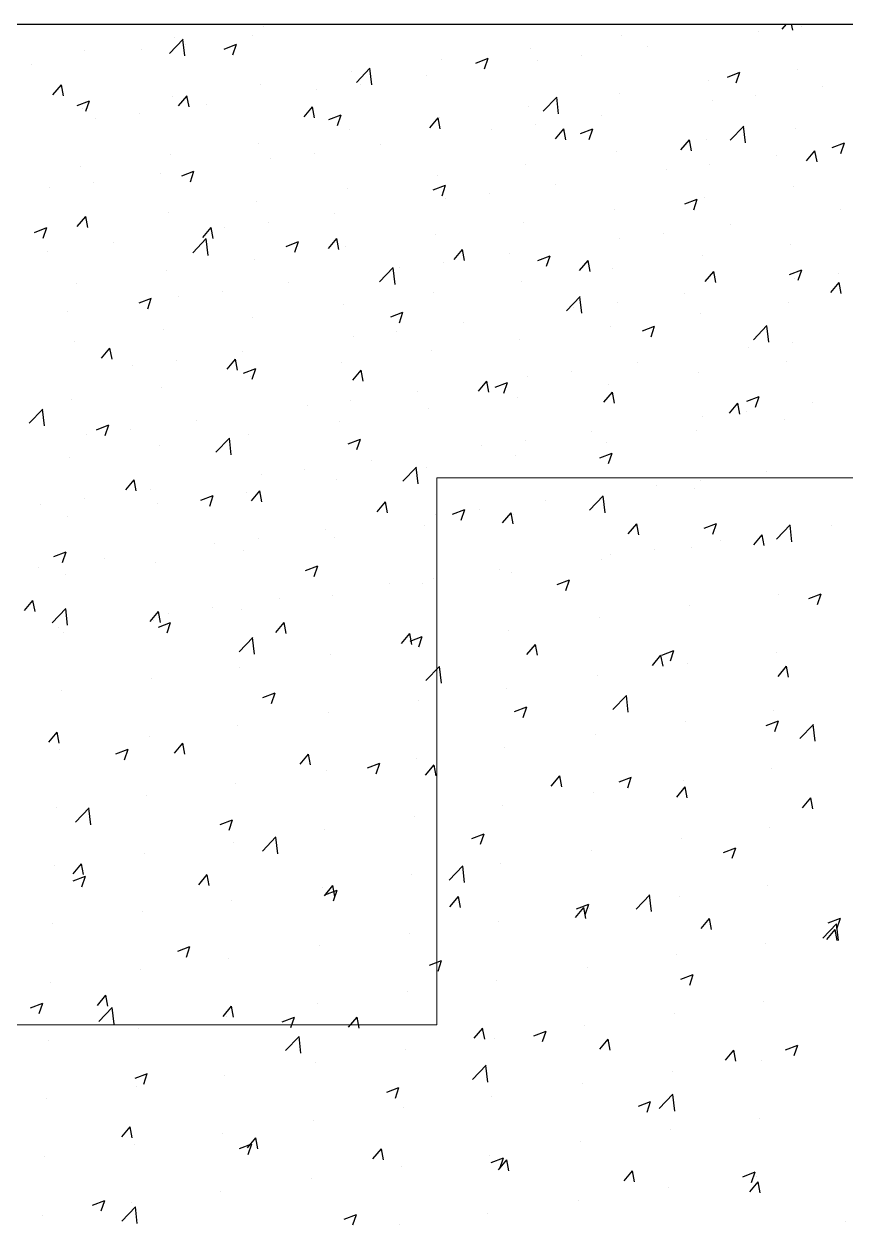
# Model space of a CAD drawing. Header units: millimetres. Extents: x 331487 to 517269, y 198509 to 399936.
# Drawn here: x 416838 to 417307, y 397363 to 398049 of the extents above; entities that cross this region are included whole.
import ezdxf

# ---------------------------------------------------------------- set-up
doc = ezdxf.new("R2010")
doc.units = ezdxf.units.MM
doc.header["$MEASUREMENT"] = 0
doc.layers.add('9th_Column', color=2, linetype='Continuous', lineweight=25)
doc.layers.add('9th_Hatch-4', color=252, linetype='Continuous', lineweight=5)
doc.layers.add('COLUMN', color=6, linetype='Continuous')

msp = doc.modelspace()

# ---------------------------------------------------------------- linework, layer by layer
at = {"layer": '9th_Column'}
msp.add_line((415150.13, 398049.03), (419720.13, 398049.03), dxfattribs=at)
at = {"layer": '9th_Hatch-4', "linetype": 'Continuous'}
for p, q in [((417073.66, 397789.61), (417386.16, 397789.61)), ((417073.66, 397477.11), (417073.66, 397789.61)), ((416761.16, 397477.11), (417073.66, 397477.11))]:
    msp.add_line(p, q, dxfattribs=at)
at = {"layer": 'COLUMN', "color": 2, "linetype": 'Continuous'}
for p, q in [((416974.48, 398047.58), (416974.48, 398047.58)), ((417271, 398046.07), (417273.48, 398049.03)), ((417276.97, 398045.54), (417276.33, 398049.03)), ((417282.27, 398047.87), (417282.27, 398047.87)), ((416921.06, 398032.24), (416928.84, 398040.36)), ((416923.97, 398041.17), (416923.97, 398041.17)), ((416929.86, 398030.77), (416928.76, 398040.27)), ((416968.27, 398042.51), (416968.27, 398042.51)), ((417179, 398042.72), (417179, 398042.72)), ((417257.24, 398044.58), (417257.24, 398044.58)), ((416872.63, 398034.13), (416872.63, 398034.13)), ((416905.36, 398034.23), (416905.36, 398034.23)), ((416930.39, 398037.52), (416930.39, 398037.52)), ((416952.36, 398034.75), (416959.36, 398037.44)), ((416957.33, 398031.39), (416959.35, 398037.44)), ((417127.06, 398035.23), (417127.06, 398035.23)), ((417194.08, 398036.26), (417194.08, 398036.26)), ((417076.55, 398028.82), (417076.55, 398028.82)), ((417096.07, 398026.74), (417103.07, 398029.43)), ((417101.04, 398023.38), (417103.07, 398029.43)), ((417131.18, 398027.98), (417131.18, 398027.98)), ((417156.21, 398031.27), (417156.21, 398031.27)), ((416842.2, 398025.91), (416842.2, 398025.91)), ((417025.21, 398021.78), (417025.21, 398021.78)), ((417027.78, 398015.69), (417035.57, 398023.81)), ((417036.59, 398014.22), (417035.48, 398023.72)), ((417068.02, 398019.66), (417068.02, 398019.66)), ((417239.78, 398018.73), (417246.78, 398021.42)), ((417244.75, 398015.38), (417246.78, 398021.42)), ((417279.64, 398022.88), (417279.64, 398022.88)), ((416854.52, 398008.5), (416859.34, 398014.25)), ((416860.49, 398007.97), (416859.34, 398014.24)), ((416973.27, 398014.29), (416973.27, 398014.29)), ((417030.15, 398014.68), (417030.15, 398014.68)), ((417229.13, 398016.48), (417229.13, 398016.48)), ((417293.84, 398013.42), (417293.84, 398013.42)), ((416922.76, 398007.88), (416922.76, 398007.88)), ((416926.24, 398002.22), (416931.07, 398007.97)), ((416932.22, 398001.69), (416931.06, 398007.96)), ((417005.11, 398011.38), (417005.11, 398011.38)), ((417134.5, 397999.14), (417142.29, 398007.25)), ((417143.31, 397997.67), (417142.21, 398007.17)), ((417177.78, 398009.43), (417177.78, 398009.43)), ((417255.96, 398008.43), (417255.96, 398008.43)), ((416868.33, 398002.5), (416875.34, 398005.18)), ((416871.41, 398000.84), (416871.41, 398000.84)), ((416873.3, 397999.14), (416875.33, 398005.18)), ((416941.96, 398003.07), (416941.96, 398003.07)), ((416997.97, 397995.95), (417002.79, 398001.69)), ((417003.94, 397995.42), (417002.79, 398001.69)), ((417125.85, 398001.94), (417125.85, 398001.94)), ((417230.93, 398005.13), (417230.93, 398005.13)), ((416879.05, 397994.79), (416879.05, 397994.79)), ((416904.08, 397998.08), (416904.08, 397998.08)), ((417012.05, 397994.49), (417019.05, 397997.18)), ((417017.02, 397991.13), (417019.04, 397997.17)), ((417069.7, 397989.67), (417074.52, 397995.42)), ((417075.67, 397989.14), (417074.51, 397995.41)), ((417075.34, 397995.54), (417075.34, 397995.54)), ((417167.78, 397996.82), (417167.78, 397996.82)), ((417023.99, 397988.49), (417023.99, 397988.49)), ((417104.87, 397988.54), (417104.87, 397988.54)), ((417129.9, 397991.83), (417129.9, 397991.83)), ((417141.42, 397983.4), (417146.24, 397989.14)), ((417147.4, 397982.87), (417146.24, 397989.14)), ((417155.76, 397986.48), (417162.76, 397989.17)), ((417160.73, 397983.12), (417162.76, 397989.17)), ((417241.23, 397982.58), (417249.02, 397990.7)), ((417250.04, 397981.12), (417248.93, 397990.61)), ((417278.42, 397989.59), (417278.42, 397989.59)), ((416972.05, 397981), (416972.05, 397981)), ((417041.71, 397980.22), (417041.71, 397980.22)), ((417213.15, 397977.12), (417217.97, 397982.87)), ((417219.12, 397976.59), (417217.97, 397982.86)), ((417227.91, 397983.19), (417227.91, 397983.19)), ((417299.47, 397978.47), (417306.47, 397981.16)), ((417304.44, 397975.11), (417306.47, 397981.16)), ((416921.54, 397974.59), (416921.54, 397974.59)), ((416978.81, 397971.94), (416978.81, 397971.94)), ((417003.84, 397975.24), (417003.84, 397975.24)), ((417176.57, 397976.15), (417176.57, 397976.15)), ((417267.53, 397973.97), (417267.53, 397973.97)), ((417284.87, 397970.85), (417289.7, 397976.59)), ((417290.85, 397970.32), (417289.69, 397976.59)), ((416870.2, 397967.55), (416870.2, 397967.55)), ((416928.02, 397962.23), (416935.03, 397964.92)), ((416932.99, 397958.88), (416935.02, 397964.92)), ((417124.63, 397968.65), (417124.63, 397968.65)), ((417204.62, 397965.69), (417204.62, 397965.69)), ((417229.66, 397968.99), (417229.66, 397968.99)), ((416877.78, 397958.64), (416877.78, 397958.64)), ((416915.65, 397963.63), (416915.65, 397963.63)), ((417074.12, 397962.25), (417074.12, 397962.25)), ((416852.74, 397955.34), (416852.74, 397955.34)), ((417022.78, 397955.2), (417022.78, 397955.2)), ((417071.74, 397954.23), (417078.74, 397956.91)), ((417076.71, 397950.87), (417078.73, 397956.91)), ((417103.6, 397952.39), (417103.6, 397952.39)), ((417141.47, 397957.38), (417141.47, 397957.38)), ((417277.21, 397956.3), (417277.21, 397956.3)), ((416970.84, 397947.71), (416970.84, 397947.71)), ((417078.56, 397949.1), (417078.56, 397949.1)), ((417215.45, 397946.22), (417222.45, 397948.9)), ((417220.42, 397942.86), (417222.45, 397948.9)), ((417226.7, 397949.9), (417226.7, 397949.9)), ((416868.39, 397933.28), (416873.21, 397939.03)), ((416874.37, 397932.75), (416873.21, 397939.02)), ((416920.33, 397941.31), (416920.33, 397941.31)), ((417015.41, 397940.78), (417015.41, 397940.78)), ((417175.35, 397942.86), (417175.35, 397942.86)), ((417304.38, 397942.85), (417304.38, 397942.85)), ((416844, 397929.98), (416851, 397932.67)), ((416848.97, 397926.62), (416851, 397932.67)), ((416868.98, 397934.26), (416868.98, 397934.26)), ((416940.12, 397927.01), (416944.94, 397932.75)), ((416946.09, 397926.48), (416944.94, 397932.74)), ((416952.5, 397932.5), (416952.5, 397932.5)), ((416977.53, 397935.8), (416977.53, 397935.8)), ((417123.41, 397935.36), (417123.41, 397935.36)), ((417241.22, 397934.53), (417241.22, 397934.53)), ((416889.34, 397924.19), (416889.34, 397924.19)), ((416934.31, 397918.28), (416942.1, 397926.39)), ((416943.12, 397916.81), (416942.02, 397926.31)), ((416987.72, 397921.97), (416994.72, 397924.66)), ((416992.68, 397918.62), (416994.71, 397924.66)), ((417011.85, 397920.73), (417016.67, 397926.48)), ((417017.82, 397920.2), (417016.66, 397926.47)), ((417072.9, 397928.96), (417072.9, 397928.96)), ((417178.32, 397926.25), (417178.32, 397926.25)), ((417203.35, 397929.55), (417203.35, 397929.55)), ((416851.47, 397919.2), (416851.47, 397919.2)), ((417021.56, 397921.92), (417021.56, 397921.92)), ((417083.57, 397914.46), (417088.39, 397920.2)), ((417089.55, 397913.92), (417088.39, 397920.19)), ((417115.16, 397917.94), (417115.16, 397917.94)), ((417131.43, 397913.96), (417138.43, 397916.65)), ((417136.4, 397910.61), (417138.43, 397916.65)), ((417225.48, 397916.61), (417225.48, 397916.61)), ((417275.99, 397923.01), (417275.99, 397923.01)), ((416969.62, 397914.42), (416969.62, 397914.42)), ((417041.04, 397901.72), (417048.83, 397909.84)), ((417049.85, 397900.26), (417048.74, 397909.75)), ((417052.25, 397909.66), (417052.25, 397909.66)), ((417077.29, 397912.95), (417077.29, 397912.95)), ((417155.3, 397908.18), (417160.12, 397913.93)), ((417161.27, 397907.65), (417160.12, 397913.92)), ((416919.11, 397908.02), (416919.11, 397908.02)), ((417174.14, 397909.57), (417174.14, 397909.57)), ((417227.02, 397901.9), (417231.84, 397907.65)), ((417233, 397901.37), (417231.84, 397907.64)), ((417275.14, 397905.96), (417282.14, 397908.64)), ((417278.07, 397903.41), (417278.07, 397903.41)), ((417280.11, 397902.6), (417282.14, 397908.64)), ((417303.11, 397906.7), (417303.11, 397906.7)), ((416867.77, 397900.97), (416867.77, 397900.97)), ((416951.23, 397896.35), (416951.23, 397896.35)), ((416989.1, 397901.34), (416989.1, 397901.34)), ((417122.2, 397902.07), (417122.2, 397902.07)), ((417298.75, 397895.63), (417303.57, 397901.37)), ((417304.72, 397895.1), (417303.57, 397901.37)), ((416903.69, 397889.72), (416910.7, 397892.41)), ((416908.66, 397886.36), (416910.69, 397892.41)), ((416926.19, 397893.06), (416926.19, 397893.06)), ((417071.69, 397895.67), (417071.69, 397895.67)), ((417147.76, 397885.17), (417155.55, 397893.29)), ((417156.57, 397883.71), (417155.46, 397893.2)), ((417177.04, 397890.11), (417177.04, 397890.11)), ((417214.92, 397895.09), (417214.92, 397895.09)), ((417274.78, 397889.72), (417274.78, 397889.72)), ((416863.04, 397884.74), (416863.04, 397884.74)), ((417020.34, 397888.63), (417020.34, 397888.63)), ((417047.41, 397881.71), (417054.41, 397884.4)), ((417052.38, 397878.35), (417054.4, 397884.4)), ((417152.01, 397886.81), (417152.01, 397886.81)), ((417224.26, 397883.32), (417224.26, 397883.32)), ((416968.4, 397881.13), (416968.4, 397881.13)), ((417088.85, 397878.5), (417088.85, 397878.5)), ((417172.92, 397876.28), (417172.92, 397876.28)), ((417191.12, 397873.7), (417198.12, 397876.39)), ((417196.09, 397870.35), (417198.12, 397876.39)), ((417254.49, 397868.62), (417262.28, 397876.74)), ((417263.29, 397867.15), (417262.19, 397876.65)), ((416917.89, 397874.73), (416917.89, 397874.73)), ((417025.95, 397870.21), (417025.95, 397870.21)), ((417050.98, 397873.51), (417050.98, 397873.51)), ((417120.98, 397868.78), (417120.98, 397868.78)), ((416866.55, 397867.69), (416866.55, 397867.69)), ((416882.27, 397858.06), (416887.09, 397863.81)), ((416888.24, 397857.53), (416887.09, 397863.8)), ((416962.79, 397861.9), (416962.79, 397861.9)), ((417070.47, 397862.38), (417070.47, 397862.38)), ((417251.77, 397863.97), (417251.77, 397863.97)), ((417276.8, 397867.26), (417276.8, 397867.26)), ((416924.92, 397856.91), (416924.92, 397856.91)), ((416953.99, 397851.79), (416958.82, 397857.53)), ((416959.97, 397851.26), (416958.81, 397857.52)), ((417019.13, 397855.34), (417019.13, 397855.34)), ((417188.61, 397855.65), (417188.61, 397855.65)), ((417273.56, 397856.43), (417273.56, 397856.43)), ((416899.89, 397853.62), (416899.89, 397853.62)), ((416963.38, 397849.46), (416970.39, 397852.15)), ((416967.19, 397847.84), (416967.19, 397847.84)), ((416968.35, 397846.1), (416970.38, 397852.14)), ((417025.72, 397845.51), (417030.54, 397851.26)), ((417031.69, 397844.98), (417030.54, 397851.25)), ((417150.74, 397850.66), (417150.74, 397850.66)), ((417223.05, 397850.03), (417223.05, 397850.03)), ((416916.68, 397841.44), (416916.68, 397841.44)), ((417097.45, 397839.24), (417102.27, 397844.98)), ((417103.42, 397838.71), (417102.26, 397844.97)), ((417107.1, 397841.45), (417114.1, 397844.14)), ((417112.07, 397838.09), (417114.09, 397844.14)), ((417125.7, 397847.37), (417125.7, 397847.37)), ((417171.7, 397842.99), (417171.7, 397842.99)), ((416865.33, 397834.4), (416865.33, 397834.4)), ((417062.55, 397839.05), (417062.55, 397839.05)), ((417119.77, 397835.49), (417119.77, 397835.49)), ((417169.17, 397832.96), (417173.99, 397838.71)), ((417175.15, 397832.43), (417173.99, 397838.7)), ((417250.81, 397833.44), (417257.81, 397836.13)), ((417255.78, 397830.08), (417257.81, 397836.13)), ((416840.85, 397820.86), (416848.64, 397828.98)), ((416849.65, 397819.4), (416848.55, 397828.89)), ((416999.64, 397830.77), (416999.64, 397830.77)), ((417024.67, 397834.07), (417024.67, 397834.07)), ((417069.26, 397829.09), (417069.26, 397829.09)), ((417240.9, 397826.69), (417245.72, 397832.43)), ((417246.87, 397826.15), (417245.72, 397832.42)), ((417250.49, 397827.82), (417250.49, 397827.82)), ((417288.37, 397832.81), (417288.37, 397832.81)), ((416936.49, 397822.46), (416936.49, 397822.46)), ((417017.91, 397822.05), (417017.91, 397822.05)), ((417225.46, 397824.52), (417225.46, 397824.52)), ((417272.34, 397823.14), (417272.34, 397823.14)), ((416873.58, 397814.18), (416873.58, 397814.18)), ((416879.36, 397817.2), (416886.36, 397819.89)), ((416884.33, 397813.85), (416886.36, 397819.89)), ((416898.61, 397817.47), (416898.61, 397817.47)), ((416965.97, 397814.55), (416965.97, 397814.55)), ((417162.3, 397816.21), (417162.3, 397816.21)), ((417221.83, 397816.74), (417221.83, 397816.74)), ((416915.46, 397808.15), (416915.46, 397808.15)), ((416947.57, 397804.31), (416955.36, 397812.43)), ((416956.38, 397802.85), (416955.27, 397812.34)), ((417023.07, 397809.2), (417030.08, 397811.88)), ((417028.04, 397805.84), (417030.07, 397811.88)), ((417099.4, 397807.93), (417099.4, 397807.93)), ((417124.43, 397811.22), (417124.43, 397811.22)), ((417170.49, 397809.7), (417170.49, 397809.7)), ((416864.12, 397801.11), (416864.12, 397801.11)), ((417118.55, 397802.2), (417118.55, 397802.2)), ((417166.79, 397801.19), (417173.79, 397803.87)), ((417171.76, 397797.83), (417173.78, 397803.87)), ((416998.37, 397794.63), (416998.37, 397794.63)), ((417036.24, 397799.61), (417036.24, 397799.61)), ((417054.3, 397787.76), (417062.08, 397795.88)), ((417063.1, 397786.29), (417062, 397795.79)), ((417068.04, 397795.8), (417068.04, 397795.8)), ((417262.06, 397793.37), (417262.06, 397793.37)), ((416896.14, 397782.84), (416900.96, 397788.59)), ((416902.12, 397782.31), (416900.96, 397788.58)), ((416973.33, 397791.33), (416973.33, 397791.33)), ((417016.7, 397788.76), (417016.7, 397788.76)), ((417224.19, 397788.38), (417224.19, 397788.38)), ((417271.13, 397789.85), (417271.13, 397789.85)), ((416910.18, 397783.02), (416910.18, 397783.02)), ((416939.05, 397776.94), (416946.05, 397779.63)), ((416944.02, 397773.59), (416946.05, 397779.63)), ((416964.76, 397781.26), (416964.76, 397781.26)), ((416967.87, 397776.57), (416972.69, 397782.31)), ((416973.84, 397776.04), (416972.69, 397782.3)), ((417161.02, 397771.21), (417168.81, 397779.33)), ((417169.83, 397769.74), (417168.72, 397779.24)), ((417199.15, 397785.08), (417199.15, 397785.08)), ((417220.62, 397783.45), (417220.62, 397783.45)), ((416847.27, 397774.74), (416847.27, 397774.74)), ((416872.31, 397778.03), (416872.31, 397778.03)), ((416914.25, 397774.86), (416914.25, 397774.86)), ((417039.6, 397770.29), (417044.42, 397776.04)), ((417045.57, 397769.76), (417044.41, 397776.03)), ((417136, 397776.77), (417136, 397776.77)), ((417169.27, 397776.41), (417169.27, 397776.41)), ((416862.9, 397767.82), (416862.9, 397767.82)), ((417073.09, 397768.49), (417073.09, 397768.49)), ((417082.77, 397768.93), (417089.77, 397771.62)), ((417087.73, 397765.58), (417089.76, 397771.62)), ((417098.12, 397771.78), (417098.12, 397771.78)), ((417111.32, 397764.02), (417116.14, 397769.76)), ((417117.3, 397763.49), (417116.14, 397769.75)), ((417117.33, 397768.91), (417117.33, 397768.91)), ((417009.93, 397760.17), (417009.93, 397760.17)), ((417066.82, 397762.51), (417066.82, 397762.51)), ((417183.05, 397757.74), (417187.87, 397763.49)), ((417189.02, 397757.21), (417187.87, 397763.48)), ((417226.48, 397760.93), (417233.48, 397763.61)), ((417231.45, 397757.57), (417233.48, 397763.61)), ((417267.74, 397754.66), (417275.53, 397762.77)), ((417276.55, 397753.19), (417275.45, 397762.69)), ((417298.91, 397762.24), (417298.91, 397762.24)), ((416947.03, 397751.89), (416947.03, 397751.89)), ((416972.06, 397755.19), (416972.06, 397755.19)), ((417015.48, 397755.47), (417015.48, 397755.47)), ((417235.75, 397753.92), (417235.75, 397753.92)), ((417254.77, 397751.47), (417259.59, 397757.21)), ((417260.75, 397750.94), (417259.59, 397757.2)), ((417269.91, 397756.56), (417269.91, 397756.56)), ((416855.03, 397744.69), (416862.03, 397747.38)), ((416860, 397741.33), (416862.03, 397747.38)), ((416963.54, 397747.97), (416963.54, 397747.97)), ((417172.84, 397745.64), (417172.84, 397745.64)), ((417197.88, 397748.94), (417197.88, 397748.94)), ((417219.4, 397750.16), (417219.4, 397750.16)), ((416846, 397738.59), (416846, 397738.59)), ((416883.87, 397743.58), (416883.87, 397743.58)), ((416913.03, 397741.57), (416913.03, 397741.57)), ((416998.74, 397736.68), (417005.75, 397739.37)), ((417003.71, 397733.32), (417005.74, 397739.37)), ((417168.06, 397743.12), (417168.06, 397743.12)), ((416861.69, 397734.53), (416861.69, 397734.53)), ((417071.82, 397732.34), (417071.82, 397732.34)), ((417109.69, 397737.33), (417109.69, 397737.33)), ((417116.12, 397735.62), (417116.12, 397735.62)), ((417142.46, 397728.67), (417149.46, 397731.36)), ((417147.43, 397725.32), (417149.45, 397731.36)), ((417046.78, 397729.05), (417046.78, 397729.05)), ((417065.61, 397729.22), (417065.61, 397729.22)), ((416838.29, 397713.9), (416843.11, 397719.64)), ((416844.27, 397713.37), (416843.11, 397719.64)), ((416983.63, 397720.73), (416983.63, 397720.73)), ((417014.26, 397722.18), (417014.26, 397722.18)), ((417268.7, 397723.27), (417268.7, 397723.27)), ((417286.17, 397720.66), (417293.17, 397723.35)), ((417291.14, 397717.31), (417293.17, 397723.35)), ((416854.11, 397706.9), (416861.89, 397715.02)), ((416862.91, 397705.43), (416861.81, 397714.93)), ((416910.02, 397707.62), (416914.84, 397713.37)), ((416915.99, 397707.09), (416914.84, 397713.36)), ((416920.72, 397712.45), (416920.72, 397712.45)), ((416945.75, 397715.75), (416945.75, 397715.75)), ((416962.33, 397714.68), (416962.33, 397714.68)), ((417218.18, 397716.87), (417218.18, 397716.87)), ((416857.56, 397704.13), (416857.56, 397704.13)), ((416911.81, 397708.28), (416911.81, 397708.28)), ((416914.72, 397704.43), (416921.72, 397707.12)), ((416919.69, 397701.07), (416921.72, 397707.11)), ((416981.74, 397701.35), (416986.57, 397707.09)), ((416987.72, 397700.82), (416986.56, 397707.09)), ((417166.84, 397709.83), (417166.84, 397709.83)), ((416860.47, 397701.24), (416860.47, 397701.24)), ((416960.83, 397690.35), (416968.62, 397698.47)), ((416969.64, 397688.88), (416968.53, 397698.38)), ((417053.47, 397695.07), (417058.29, 397700.82)), ((417059.44, 397694.54), (417058.29, 397700.81)), ((417058.43, 397696.42), (417065.44, 397699.11)), ((417063.4, 397693.06), (417065.43, 397699.11)), ((417114.9, 397702.33), (417114.9, 397702.33)), ((417064.39, 397695.93), (417064.39, 397695.93)), ((417125.2, 397688.8), (417130.02, 397694.54)), ((417131.17, 397688.27), (417130.01, 397694.54)), ((417202.15, 397688.41), (417209.15, 397691.1)), ((417207.12, 397685.05), (417209.14, 397691.1)), ((417267.48, 397689.98), (417267.48, 397689.98)), ((417013.05, 397688.89), (417013.05, 397688.89)), ((417196.92, 397682.52), (417201.74, 397688.27)), ((417202.9, 397681.99), (417201.74, 397688.26)), ((417216.97, 397683.58), (417216.97, 397683.58)), ((416961.11, 397681.39), (416961.11, 397681.39)), ((417067.55, 397673.8), (417075.34, 397681.91)), ((417076.36, 397672.33), (417075.26, 397681.83)), ((417165.62, 397676.54), (417165.62, 397676.54)), ((417268.65, 397676.25), (417273.47, 397681.99)), ((417274.62, 397675.72), (417273.47, 397681.98)), ((416910.6, 397674.99), (416910.6, 397674.99)), ((416859.25, 397667.95), (416859.25, 397667.95)), ((416974.41, 397664.17), (416981.41, 397666.85)), ((416979.38, 397660.81), (416981.41, 397666.85)), ((417063.18, 397662.64), (417063.18, 397662.64)), ((417113.69, 397669.04), (417113.69, 397669.04)), ((417174.28, 397657.25), (417182.07, 397665.36)), ((417183.08, 397655.78), (417181.98, 397665.27)), ((417118.12, 397656.16), (417125.13, 397658.84)), ((417123.09, 397652.8), (417125.12, 397658.84)), ((417266.26, 397656.69), (417266.26, 397656.69)), ((417011.83, 397655.6), (417011.83, 397655.6)), ((417215.75, 397650.29), (417215.75, 397650.29)), ((417261.84, 397648.15), (417268.84, 397650.84)), ((417266.81, 397644.79), (417268.83, 397650.83)), ((417281, 397640.69), (417288.79, 397648.81)), ((416852.17, 397638.68), (416856.99, 397644.42)), ((416858.14, 397638.15), (416856.99, 397644.42)), ((416959.89, 397648.1), (416959.89, 397648.1)), ((417164.41, 397643.25), (417164.41, 397643.25)), ((417289.81, 397639.23), (417288.7, 397648.72)), ((416909.38, 397641.7), (416909.38, 397641.7)), ((416923.89, 397632.4), (416928.72, 397638.15)), ((416929.87, 397631.87), (416928.71, 397638.14)), ((417112.47, 397635.75), (417112.47, 397635.75)), ((416858.04, 397634.66), (416858.04, 397634.66)), ((416890.39, 397631.91), (416897.39, 397634.6)), ((416895.36, 397628.56), (416897.39, 397634.6)), ((416995.62, 397626.13), (417000.44, 397631.87)), ((417001.59, 397625.6), (417000.44, 397631.87)), ((417061.96, 397629.35), (417061.96, 397629.35)), ((417010.62, 397622.31), (417010.62, 397622.31)), ((417034.1, 397623.9), (417041.1, 397626.59)), ((417039.07, 397620.55), (417041.1, 397626.59)), ((417067.35, 397619.85), (417072.17, 397625.6)), ((417073.32, 397619.32), (417072.16, 397625.59)), ((417265.05, 397623.4), (417265.05, 397623.4)), ((416958.68, 397614.81), (416958.68, 397614.81)), ((417139.07, 397613.58), (417143.89, 397619.32)), ((417145.05, 397613.05), (417143.89, 397619.32)), ((417177.82, 397615.9), (417184.82, 397618.58)), ((417182.78, 397612.54), (417184.81, 397618.58)), ((417214.54, 397617), (417214.54, 397617)), ((416908.17, 397608.41), (416908.17, 397608.41)), ((417163.19, 397609.96), (417163.19, 397609.96)), ((417210.8, 397607.3), (417215.62, 397613.05)), ((417216.77, 397606.77), (417215.62, 397613.04)), ((416856.82, 397601.37), (416856.82, 397601.37)), ((416867.36, 397592.94), (416875.15, 397601.05)), ((416876.17, 397591.47), (416875.07, 397600.97)), ((417111.25, 397602.46), (417111.25, 397602.46)), ((417282.52, 397601.03), (417287.35, 397606.77)), ((417288.5, 397600.5), (417287.34, 397606.77)), ((416950.08, 397591.65), (416957.08, 397594.34)), ((416955.05, 397588.29), (416957.08, 397594.34)), ((417060.74, 397596.06), (417060.74, 397596.06)), ((417009.4, 397589.02), (417009.4, 397589.02)), ((417263.83, 397590.12), (417263.83, 397590.12)), ((416957.46, 397581.52), (416957.46, 397581.52)), ((416974.09, 397576.39), (416981.88, 397584.5)), ((416982.89, 397574.92), (416981.79, 397584.41)), ((417093.79, 397583.64), (417100.79, 397586.33)), ((417098.76, 397580.29), (417100.79, 397586.33)), ((417213.32, 397583.71), (417213.32, 397583.71)), ((416906.95, 397575.12), (416906.95, 397575.12)), ((417161.98, 397576.67), (417161.98, 397576.67)), ((417237.51, 397575.63), (417244.51, 397578.32)), ((417242.48, 397572.28), (417244.5, 397578.32)), ((416855.61, 397568.08), (416855.61, 397568.08)), ((416866.04, 397563.46), (416870.86, 397569.21)), ((416872.02, 397562.93), (416870.86, 397569.2)), ((417080.81, 397559.83), (417088.6, 397567.95)), ((417089.62, 397558.37), (417088.51, 397567.86)), ((417110.04, 397569.18), (417110.04, 397569.18)), ((416866.06, 397559.4), (416873.06, 397562.09)), ((416871.03, 397556.04), (416873.05, 397562.08)), ((416937.77, 397557.18), (416942.59, 397562.93)), ((416943.74, 397556.65), (416942.59, 397562.92)), ((417059.53, 397562.77), (417059.53, 397562.77)), ((417008.18, 397555.73), (417008.18, 397555.73)), ((417009.5, 397550.91), (417014.32, 397556.65)), ((417009.77, 397551.39), (417016.77, 397554.08)), ((417015.47, 397550.38), (417014.31, 397556.65)), ((417014.74, 397548.03), (417016.77, 397554.08)), ((417262.62, 397556.83), (417262.62, 397556.83)), ((416956.25, 397548.23), (416956.25, 397548.23)), ((417081.22, 397544.63), (417086.04, 397550.38)), ((417087.2, 397544.1), (417086.04, 397550.37)), ((417153.48, 397543.38), (417160.49, 397546.07)), ((417158.45, 397540.02), (417160.48, 397546.07)), ((417187.54, 397543.28), (417195.32, 397551.4)), ((417196.34, 397541.81), (417195.24, 397551.31)), ((417212.1, 397550.42), (417212.1, 397550.42)), ((416905.73, 397541.83), (416905.73, 397541.83)), ((417152.95, 397538.36), (417157.77, 397544.1)), ((417158.92, 397537.83), (417157.76, 397544.1)), ((417160.76, 397543.38), (417160.76, 397543.38)), ((416854.39, 397534.79), (416854.39, 397534.79)), ((417108.82, 397535.89), (417108.82, 397535.89)), ((417224.67, 397532.08), (417229.49, 397537.83)), ((417230.65, 397531.55), (417229.49, 397537.82)), ((417294.26, 397526.73), (417302.05, 397534.85)), ((417297.2, 397535.37), (417304.2, 397538.06)), ((417303.07, 397525.26), (417301.96, 397534.76)), ((417302.17, 397532.01), (417304.19, 397538.06)), ((417058.31, 397529.48), (417058.31, 397529.48)), ((417296.4, 397525.81), (417301.22, 397531.55)), ((417302.37, 397525.28), (417301.22, 397531.55)), ((416925.75, 397519.14), (416932.75, 397521.82)), ((416930.72, 397515.78), (416932.75, 397521.82)), ((417006.97, 397522.44), (417006.97, 397522.44)), ((417261.4, 397523.54), (417261.4, 397523.54)), ((416955.03, 397514.95), (416955.03, 397514.95)), ((417069.46, 397511.13), (417076.46, 397513.81)), ((417074.43, 397507.77), (417076.46, 397513.81)), ((417210.89, 397517.13), (417210.89, 397517.13)), ((416904.52, 397508.54), (416904.52, 397508.54)), ((417159.54, 397510.09), (417159.54, 397510.09)), ((417213.17, 397503.12), (417220.18, 397505.81)), ((417218.14, 397499.76), (417220.17, 397505.8)), ((416853.17, 397501.5), (416853.17, 397501.5)), ((417107.61, 397502.6), (417107.61, 397502.6)), ((416879.92, 397488.24), (416884.74, 397493.99)), ((416885.89, 397487.71), (416884.74, 397493.98)), ((417057.1, 397496.19), (417057.1, 397496.19)), ((416841.73, 397486.88), (416848.73, 397489.57)), ((416846.7, 397483.53), (416848.72, 397489.57)), ((416880.62, 397478.97), (416888.41, 397487.09)), ((416889.43, 397477.51), (416888.32, 397487)), ((416951.64, 397481.97), (416956.47, 397487.71)), ((416957.62, 397481.43), (416956.46, 397487.7)), ((417005.75, 397489.15), (417005.75, 397489.15)), ((417260.18, 397490.25), (417260.18, 397490.25)), ((416953.81, 397481.66), (416953.81, 397481.66)), ((416985.44, 397478.87), (416992.44, 397481.56)), ((416990.41, 397475.52), (416992.44, 397481.56)), ((417023.37, 397475.69), (417028.19, 397481.44)), ((417029.34, 397475.16), (417028.19, 397481.43)), ((417209.67, 397483.85), (417209.67, 397483.85)), ((416903.3, 397475.25), (416903.3, 397475.25)), ((416987.35, 397462.42), (416995.13, 397470.54)), ((416996.15, 397460.95), (416995.05, 397470.45)), ((417095.1, 397469.42), (417099.92, 397475.16)), ((417101.07, 397468.88), (417099.91, 397475.15)), ((417129.15, 397470.87), (417136.15, 397473.55)), ((417134.12, 397467.51), (417136.15, 397473.55)), ((417158.33, 397476.8), (417158.33, 397476.8)), ((416851.96, 397468.21), (416851.96, 397468.21)), ((417106.39, 397469.31), (417106.39, 397469.31)), ((417166.82, 397463.14), (417171.64, 397468.89)), ((417172.8, 397462.61), (417171.64, 397468.88)), ((417272.87, 397462.86), (417279.87, 397465.54)), ((417277.83, 397459.5), (417279.86, 397465.54)), ((417055.88, 397462.91), (417055.88, 397462.91)), ((417238.55, 397456.86), (417243.37, 397462.61)), ((417244.52, 397456.33), (417243.37, 397462.6)), ((417258.97, 397456.96), (417258.97, 397456.96)), ((417004.54, 397455.86), (417004.54, 397455.86)), ((417094.07, 397445.87), (417101.86, 397453.99)), ((417102.88, 397444.4), (417101.77, 397453.9)), ((417208.46, 397450.56), (417208.46, 397450.56)), ((416901.42, 397446.62), (416908.42, 397449.31)), ((416906.39, 397443.26), (416908.41, 397449.31)), ((416952.6, 397448.37), (416952.6, 397448.37)), ((417157.11, 397443.52), (417157.11, 397443.52)), ((416902.09, 397441.96), (416902.09, 397441.96)), ((417045.13, 397438.61), (417052.13, 397441.3)), ((417050.1, 397435.26), (417052.13, 397441.3)), ((417200.79, 397429.32), (417208.58, 397437.44)), ((417209.6, 397427.85), (417208.5, 397437.35)), ((416850.74, 397434.92), (416850.74, 397434.92)), ((417054.66, 397429.62), (417054.66, 397429.62)), ((417105.17, 397436.02), (417105.17, 397436.02)), ((417188.84, 397430.6), (417195.84, 397433.29)), ((417193.81, 397427.25), (417195.84, 397433.29)), ((417003.32, 397422.57), (417003.32, 397422.57)), ((417257.75, 397423.67), (417257.75, 397423.67)), ((416893.79, 397413.02), (416898.61, 397418.77)), ((416899.77, 397412.49), (416898.61, 397418.76)), ((417207.24, 397417.27), (417207.24, 397417.27)), ((416900.87, 397408.68), (416900.87, 397408.68)), ((416951.38, 397415.08), (416951.38, 397415.08)), ((416961.11, 397406.36), (416968.11, 397409.05)), ((416965.52, 397406.75), (416970.34, 397412.49)), ((416966.08, 397403), (416968.1, 397409.05)), ((416971.49, 397406.22), (416970.34, 397412.48)), ((417155.9, 397410.23), (417155.9, 397410.23)), ((417037.25, 397400.47), (417042.07, 397406.22)), ((417043.22, 397399.94), (417042.06, 397406.21)), ((417103.96, 397402.73), (417103.96, 397402.73)), ((416849.53, 397401.63), (416849.53, 397401.63)), ((417053.45, 397396.33), (417053.45, 397396.33)), ((417104.82, 397398.35), (417111.82, 397401.04)), ((417108.97, 397394.2), (417113.79, 397399.94)), ((417109.79, 397394.99), (417111.82, 397401.04)), ((417114.95, 397393.67), (417113.79, 397399.93)), ((417002.1, 397389.29), (417002.1, 397389.29)), ((417180.7, 397387.92), (417185.52, 397393.67)), ((417186.67, 397387.39), (417185.52, 397393.66)), ((417248.53, 397390.34), (417255.54, 397393.03)), ((417253.5, 397386.98), (417255.53, 397393.03)), ((417256.54, 397390.38), (417256.54, 397390.38)), ((416950.17, 397381.79), (416950.17, 397381.79)), ((417206.02, 397383.98), (417206.02, 397383.98)), ((417252.42, 397381.65), (417257.24, 397387.39)), ((417258.4, 397381.11), (417257.24, 397387.38)), ((416877.09, 397374.11), (416884.09, 397376.79)), ((416882.05, 397370.75), (416884.08, 397376.79)), ((416899.65, 397375.39), (416899.65, 397375.39)), ((417154.68, 397376.94), (417154.68, 397376.94)), ((416848.31, 397368.34), (416848.31, 397368.34)), ((416893.88, 397365.01), (416901.67, 397373.13)), ((416902.69, 397363.54), (416901.58, 397373.04)), ((417020.8, 397366.1), (417027.8, 397368.78)), ((417025.77, 397362.74), (417027.8, 397368.78)), ((417102.74, 397369.44), (417102.74, 397369.44)), ((417052.23, 397363.04), (417052.23, 397363.04)), ((417307.26, 397364.59), (417307.26, 397364.59))]:
    msp.add_line(p, q, dxfattribs=at)

doc.saveas('drawing.dxf')
